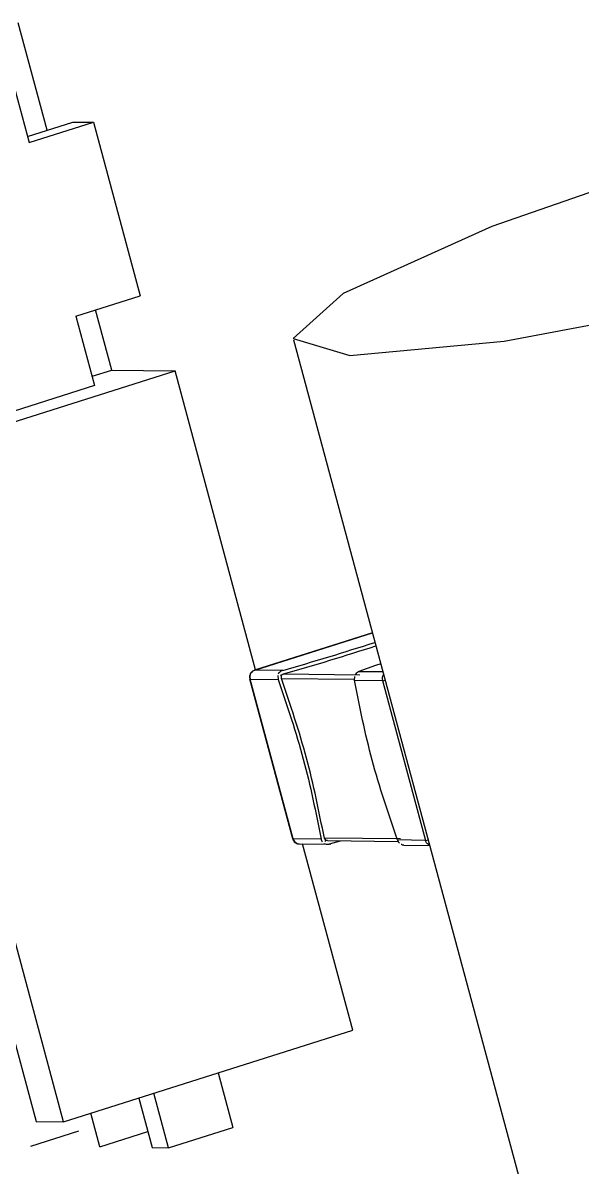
# Model space of a CAD drawing. Header units: millimetres. Extents: x 15 to 1184, y 5 to 836.
# Drawn here: x 783.24 to 784.786, y 644.748 to 647.912 of the extents above; entities that cross this region are included whole.
import ezdxf

# ---------------------------------------------------------------- set-up
doc = ezdxf.new("R2010")
doc.units = ezdxf.units.MM
doc.layers.get('0').update_dxf_attribs({"lineweight": 18})

msp = doc.modelspace()

# ---------------------------------------------------------------- linework, layer by layer
at = {"color": 7, "linetype": 'Continuous', "lineweight": 25}
for p, q in [((783.3069, 647.615), (783.2271, 647.9115)), ((783.1796, 647.8683), (783.2571, 647.5804)), ((783.2525, 647.5977), (783.3776, 647.6374)), ((783.2571, 647.5804), (783.4347, 647.6367)), ((783.3776, 647.6374), (783.4347, 647.6367)), ((783.4347, 647.6367), (783.5639, 647.1569)), ((783.3863, 647.1006), (783.5639, 647.1569)), ((783.4854, 646.9519), (783.4408, 647.1179)), ((783.3863, 647.1006), (783.438, 646.9087)), ((783.988, 647.035), (784.763, 644.1561)), ((782.8616, 646.6967), (783.6607, 646.9498)), ((783.431, 646.9347), (783.4854, 646.9519)), ((783.4854, 646.9519), (783.6607, 646.9498)), ((783.8831, 646.1233), (783.6607, 646.9498)), ((783.438, 646.9087), (783.0385, 646.7821)), ((783.3525, 644.8734), (782.8616, 646.6967)), ((784.2059, 646.2255), (783.8797, 646.1222)), ((783.8806, 646.1224), (784.2059, 646.2254)), ((782.9405, 646.1218), (783.2763, 644.8743)), ((783.8797, 646.1222), (783.8806, 646.1224)), ((783.958, 646.1214), (783.8806, 646.1224)), ((783.9443, 646.107), (783.9454, 646.0966)), ((783.9508, 646.109), (783.9544, 646.107)), ((783.9543, 646.0994), (783.9544, 646.107)), ((783.9543, 646.0994), (784.1565, 646.0969)), ((783.9606, 646.1118), (784.1714, 646.1092)), ((784.1563, 646.094), (784.157, 646.1044)), ((784.1689, 646.1188), (784.2348, 646.118)), ((783.8665, 646.098), (783.9853, 645.6565)), ((783.868, 646.0975), (783.9454, 646.0966)), ((783.9869, 645.6561), (783.868, 646.0975)), ((784.1563, 646.094), (784.2337, 646.0931)), ((784.2337, 646.0931), (784.3525, 645.6516)), ((784.284, 645.6554), (784.0731, 645.658)), ((784.0769, 645.652), (784.0731, 645.658)), ((784.0642, 645.6552), (783.9869, 645.6561)), ((784.0044, 645.6417), (784.0909, 645.6407)), ((784.1515, 645.1265), (784.0128, 645.6416)), ((784.0769, 645.652), (784.0748, 645.6484)), ((784.0816, 645.6508), (784.2772, 645.6484)), ((784.0872, 645.6416), (784.1175, 645.6504)), ((784.3525, 645.6516), (784.2751, 645.6526)), ((784.2931, 645.6382), (784.3642, 645.6373)), ((783.3525, 644.8734), (784.1515, 645.1265)), ((783.7796, 645.0087), (783.8201, 644.8582)), ((783.5601, 644.9391), (783.5969, 644.8025)), ((783.6426, 644.8019), (783.6021, 644.9524)), ((783.2763, 644.8743), (783.3525, 644.8734)), ((783.4521, 644.8043), (783.4272, 644.897)), ((783.2617, 644.8066), (783.3946, 644.8487)), ((783.4521, 644.8043), (783.5851, 644.8464)), ((783.6426, 644.8019), (783.8201, 644.8582)), ((783.5969, 644.8025), (783.6426, 644.8019))]:
    msp.add_line(p, q, dxfattribs=at)
for points in [[(785.1575, 647.5642), (784.536, 647.3482), (784.1251, 647.1637), (783.9873, 647.0388), (784.1436, 646.9924), (784.5703, 647.0316), (785.2023, 647.1506), (785.9435, 647.331), (786.681, 647.5455)], [(784.229, 646.1397), (784.2148, 646.1349), (784.1689, 646.1188)], [(783.8665, 646.098), (783.8665, 646.098), (783.8667, 646.0985)], [(783.868, 646.0975), (783.8669, 646.0977), (783.8665, 646.098)], [(783.9853, 645.6565), (783.9857, 645.6562), (783.9869, 645.6561)], [(784, 645.6424), (784.0026, 645.6419), (784.0044, 645.6417)], [(784.0816, 645.6509), (784.0811, 645.6508), (784.0777, 645.6516), (784.0769, 645.652)], [(784.3639, 645.6385), (784.3647, 645.6382), (784.3613, 645.6397), (784.3584, 645.6419), (784.3558, 645.6447), (784.3538, 645.648), (784.3525, 645.6516)]]:
    msp.add_lwpolyline(points, dxfattribs=at)
for centre, radius, start, end in [((781.7776, 653.7487), 7.9328, 285.95322, 287.87876), ((781.7932, 653.6965), 7.8883, 285.94779, 287.88419), ((783.8875, 646.1033), 0.0203, 109.8221, 196.3821), ((784.2542, 646.0987), 0.0213, 144.9574, 195.244), ((784.2313, 646.1417), 0.0487, 272.737, 281.8076), ((784.0054, 645.6607), 0.0191, 193.8394, 253.5958), ((784.3502, 645.7003), 0.0487, 272.737, 281.8076)]:
    msp.add_arc(centre, radius, start, end, dxfattribs=at)
for points, knots in [([(783.8778, 646.1205), (783.8758, 646.1195), (783.8717, 646.1175), (783.8676, 646.1118), (783.8656, 646.1051), (783.8663, 646.1007), (783.8667, 646.0985)], [0, 0, 0, 0, 0.00694403, 0.01378166, 0.0205067, 0.02711308, 0.02711308, 0.02711308, 0.02711308]), ([(783.958, 646.1214), (783.9558, 646.1205), (783.9514, 646.1188), (783.9476, 646.1149), (783.946, 646.1125), (783.9457, 646.112)], [0, 0, 0, 0, 0.00705564, 0.01411367, 0.01579668, 0.01579668, 0.01579668, 0.01579668]), ([(783.9544, 646.107), (783.9551, 646.108), (783.9565, 646.1099), (783.9588, 646.1113), (783.9603, 646.1117), (783.9606, 646.1118)], [0, 0, 0, 0, 0.003472088, 0.006941887, 0.007990518, 0.007990518, 0.007990518, 0.007990518]), ([(784.1592, 646.1094), (784.1603, 646.1113), (784.1624, 646.115), (784.1661, 646.1177), (784.1684, 646.1186), (784.1689, 646.1188)], [0, 0, 0, 0, 0.0060978, 0.01220676, 0.01386416, 0.01386416, 0.01386416, 0.01386416]), ([(783.9855, 645.657), (783.9859, 645.6554), (783.9868, 645.6521), (783.99, 645.6477), (783.9945, 645.6441), (783.9983, 645.6429), (784.0001, 645.6423)], [0, 0, 0, 0, 0.0051934, 0.01063894, 0.01625768, 0.02196453, 0.02196453, 0.02196453, 0.02196453]), ([(784.072, 645.6432), (784.0741, 645.6423), (784.0784, 645.6405), (784.0837, 645.6407), (784.0866, 645.6414), (784.0872, 645.6416)], [0, 0, 0, 0, 0.00688305, 0.01377869, 0.01564953, 0.01564953, 0.01564953, 0.01564953]), ([(784.2931, 645.6384), (784.2929, 645.6383), (784.2907, 645.638), (784.288, 645.6391), (784.2858, 645.6403), (784.2854, 645.6406)], [0, 0, 0, 0, 0.00083928, 0.006779036, 0.008195394, 0.008195394, 0.008195394, 0.008195394])]:
    msp.add_open_spline(points, degree=3, knots=knots, dxfattribs=at)
for points in [[(784.0731, 645.658), (784.0584, 645.7315), (784.029, 645.8785), (783.9792, 646.0258), (783.9543, 646.0994)], [(783.9454, 646.0966), (783.9703, 646.023), (784.0201, 645.8757), (784.0495, 645.7287), (784.0642, 645.6552)], [(784.2751, 645.6526), (784.2502, 645.7262), (784.2004, 645.8735), (784.171, 646.0205), (784.1563, 646.094)], [(784.0683, 645.6463), (784.0673, 645.6476), (784.0655, 645.6502), (784.0646, 645.6535), (784.0642, 645.6552)], [(784.2751, 645.6526), (784.2758, 645.6509), (784.2772, 645.6476), (784.2797, 645.645), (784.281, 645.6437)]]:
    msp.add_open_spline(points, degree=3, dxfattribs=at)

doc.saveas('drawing.dxf')
